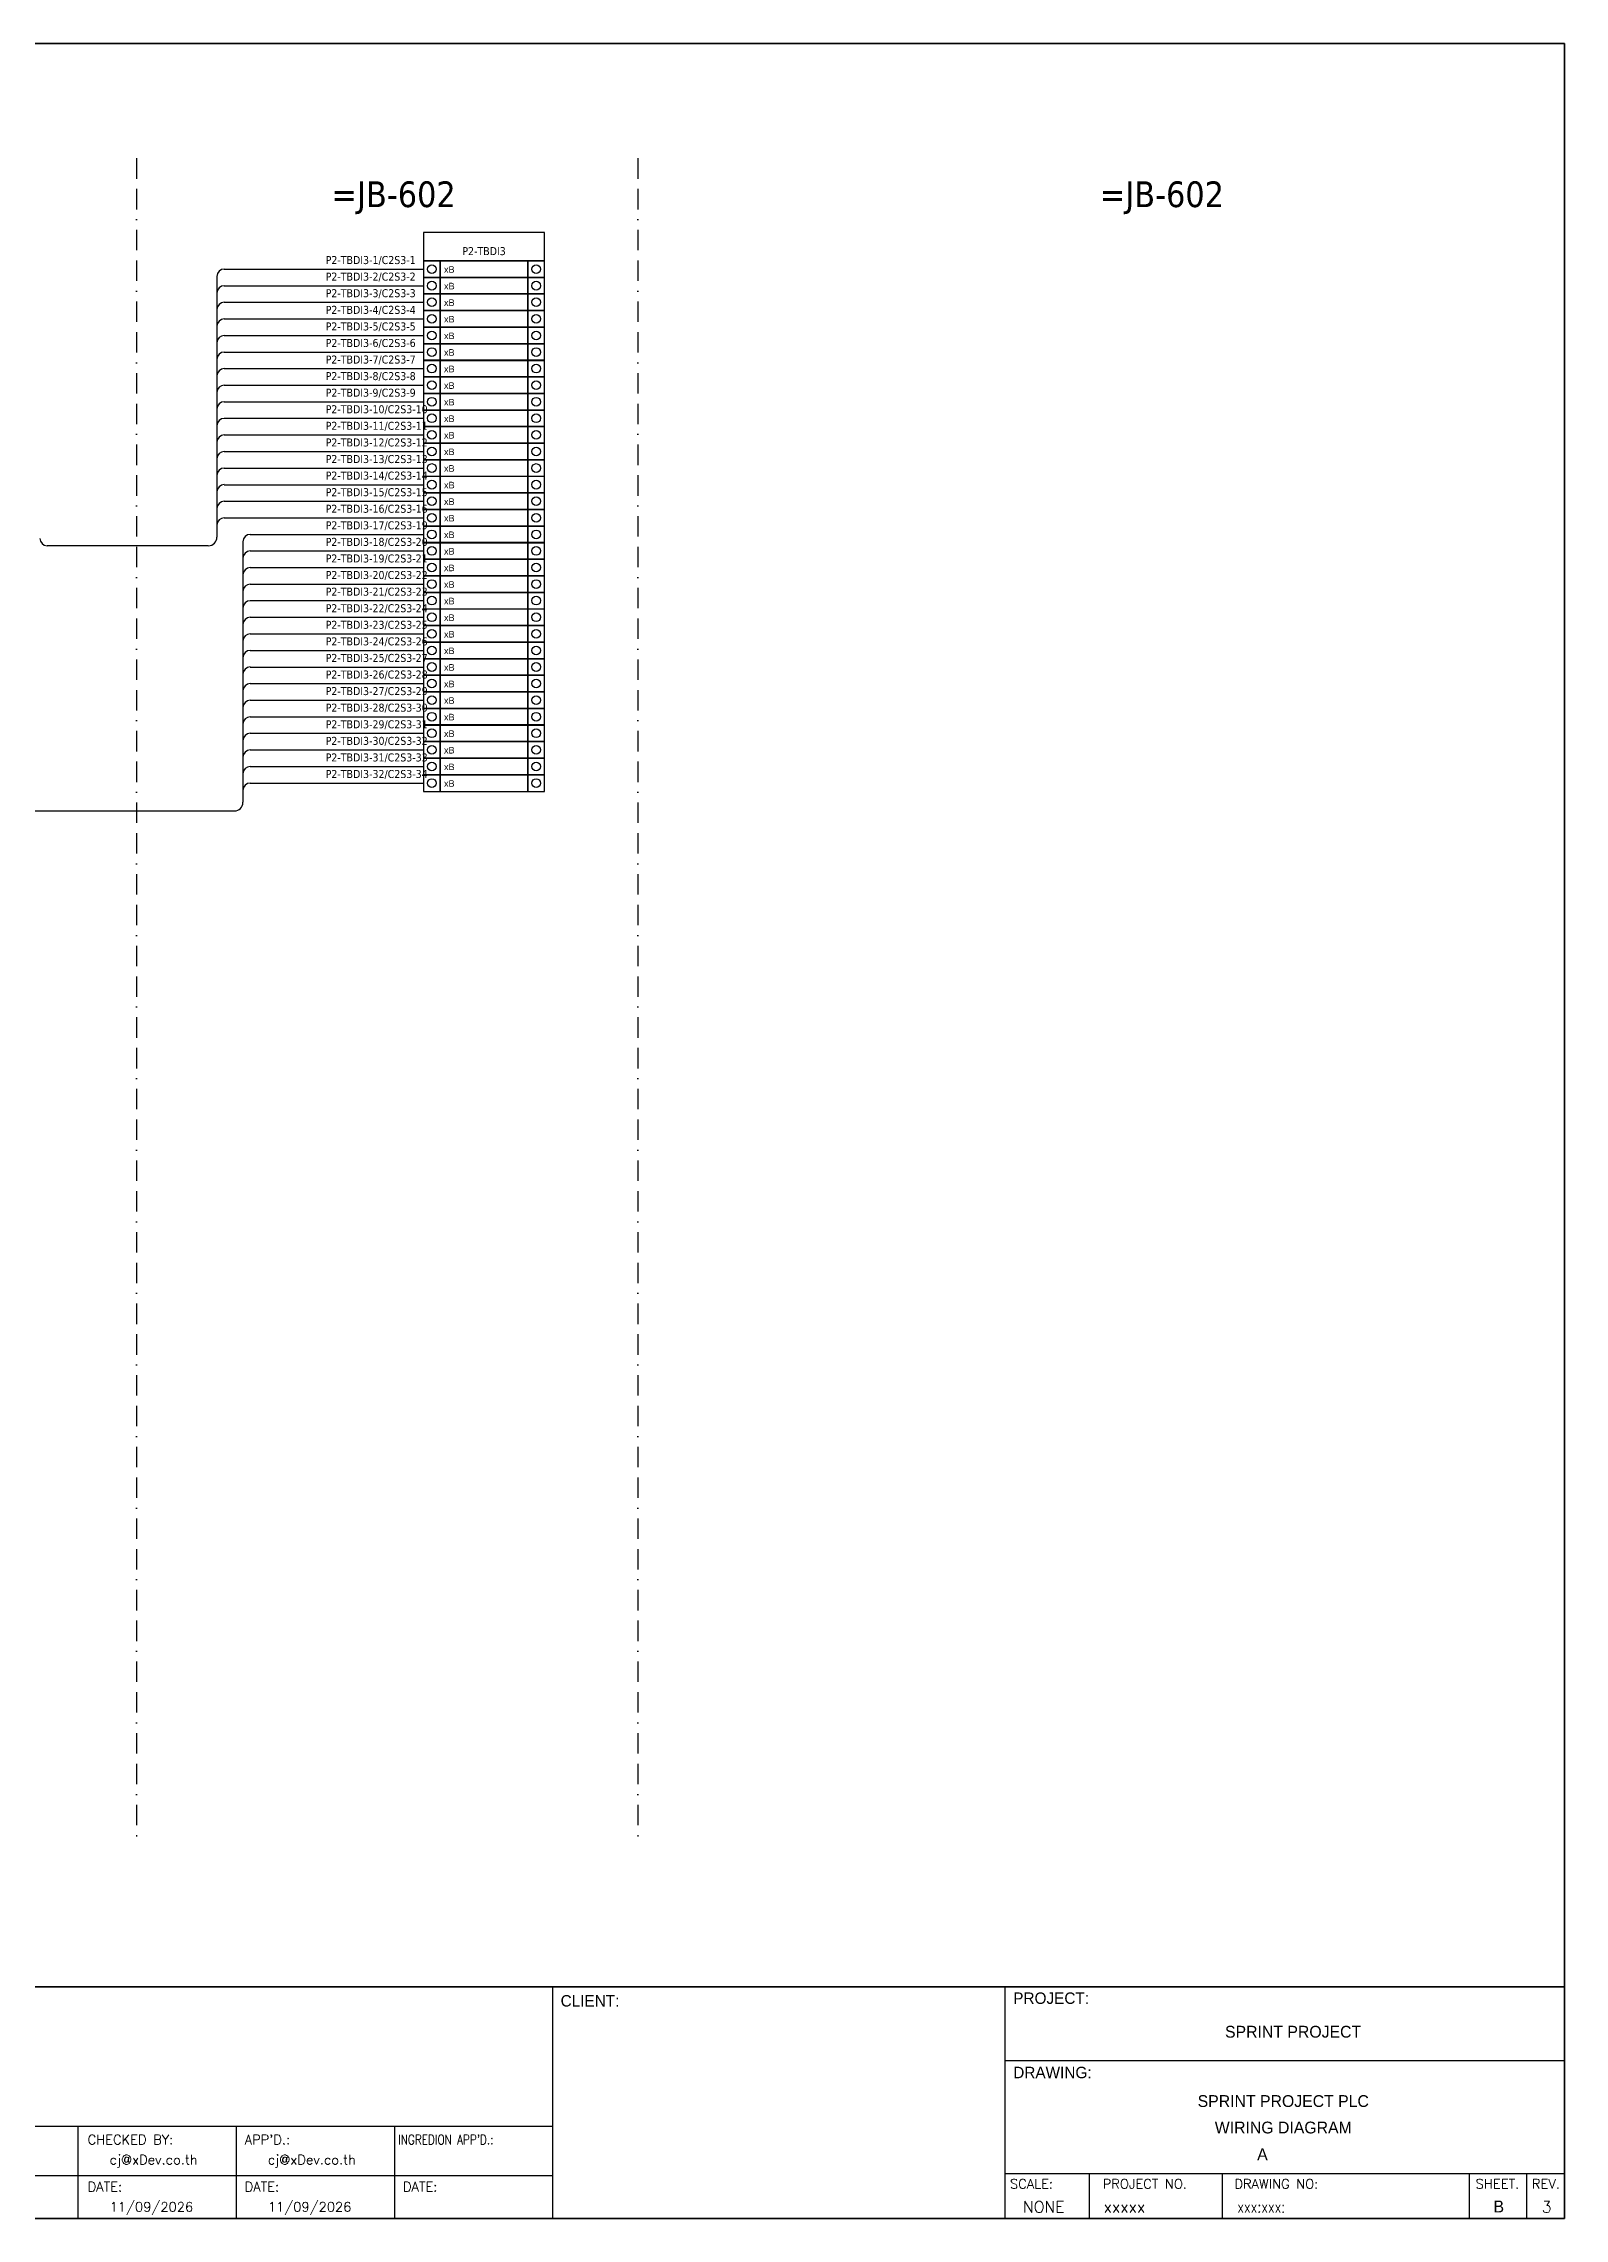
# Model space of a CAD drawing. Header units: millimetres. Extents: x 0 to 54213, y 0 to 2820.
# Drawn here: x 14582 to 16473, y 0 to 2704 of the extents above; entities that cross this region are included whole.
import ezdxf
from ezdxf.enums import TextEntityAlignment as Align

# ---------------------------------------------------------------- set-up
doc = ezdxf.new("R2010")
doc.units = ezdxf.units.MM
doc.linetypes.add('BORDERX2', pattern=[88.9, 25.4, -12.7, 25.4, -12.7, 0, -12.7])
for name, color, linetype in [('GT_1', 9, 'Continuous'), ('HELPPOINT', 7, 'Continuous'), ('MEMBER', 7, 'Continuous'), ('x01001-FrameArea', 2, 'BORDERX2')]:
    doc.layers.add(name, color=color, linetype=linetype)
doc.layers.add('IE-WIRE', color=7, linetype='Continuous', lineweight=25)
doc.styles.add('HTX11', font='O8111901')
doc.styles.add('ROMANS', font='romans.shx', dxfattribs={"width": 0.85, "height": 25})
doc.styles.get("Standard").update_dxf_attribs({"font": 'arial.ttf'})
doc.styles.add('Tahoma', font='')
doc.styles.get('Tahoma').set_extended_font_data('Tahoma')

# ---------------------------------------------------------------- blocks, each defined once
blk = doc.blocks.new('xTermSingleLayer2')
at = {"color": 7, "ltscale": 25.4}
for points in [[(0, -537), (537, -537), (537, 0), (0, 0)], [(537, -537), (3378, -537), (3378, 0), (537, 0)], [(3378, -537), (3915, -537), (3915, 0), (3378, 0)]]:
    blk.add_lwpolyline(points, close=True, dxfattribs=at)
for centre in [(268, -268), (3647, -268)]:
    blk.add_circle(centre, 141, dxfattribs=at)
blk.add_attdef('TERMINAL_B', (661, -387), '', height=212)

msp = doc.modelspace()

# ---------------------------------------------------------------- linework, layer by layer
at = {"color": 4}
for p, q in [((15882.2, 56.1), (15882.2, 0)), ((16047.5, 56.1), (16047.5, 0))]:
    msp.add_line(p, q, dxfattribs=at)
at = {"color": 4, "ltscale": 0.5}
for p, q in [((16354.6, 56.1), (16354.6, 0)), ((16354.6, 56.1), (16354.6, 0)), ((16425.8, 56.1), (16425.8, 0)), ((16425.8, 56.1), (16425.8, 0))]:
    msp.add_line(p, q, dxfattribs=at)
at = {"color": 4, "ltscale": 25.4}
msp.add_lwpolyline([(15054.8, 2434), (15205.1, 2434), (15205.1, 2469.2), (15054.8, 2469.2)], close=True, dxfattribs=at)
at = {"layer": 'GT_1', "color": 4}
for p, q in [((15215.7, 0), (15215.7, 288.2)), ((15778, 0), (15778, 288.2)), ((15778, 0), (15778, 288.2)), ((15778, 0), (15778, 288.2)), ((15215.7, 114.3), (14428.7, 114.3)), ((14625.5, 0), (14625.5, 114.3)), ((14822.2, 0), (14822.2, 114.3)), ((15019, 0), (15019, 114.3)), ((15778, 56.1), (16473.2, 56.1)), ((15215.7, 52.9), (14428.7, 52.9))]:
    msp.add_line(p, q, dxfattribs=at)
at = {"layer": 'HELPPOINT', "color": 4, "lineweight": 35}
for p, q in [((12579.9, 2704.2), (16473.2, 2704.2)), ((12579.9, 2704.2), (16473.2, 2704.2)), ((16473.2, 2704.2), (16473.2, 0)), ((16473.2, 2704.2), (16473.2, 0)), ((16473.2, 0), (12579.9, 0)), ((16473.2, 0), (12579.9, 0))]:
    msp.add_line(p, q, dxfattribs=at)
at = {"layer": 'HELPPOINT', "color": 4}
for p, q in [((15778, 196.6), (16473.2, 196.6)), ((15778, 196.6), (16473.2, 196.6)), ((15778, 56.1), (16473.2, 56.1))]:
    msp.add_line(p, q, dxfattribs=at)
at = {"layer": 'IE-WIRE', "color": 4, "ltscale": 25.4}
for p, q in [((14797.9, 2414.6), (14797.9, 2090.6)), ((14807.1, 2423.7), (15054.8, 2423.7)), ((14807.1, 2423.7), (15054.8, 2423.7)), ((14807.1, 2403.1), (15054.8, 2403.1)), ((14807.1, 2403.1), (15054.8, 2403.1)), ((14807.1, 2382.5), (15054.8, 2382.5)), ((14807.1, 2382.5), (15054.8, 2382.5)), ((14807.1, 2361.9), (15054.8, 2361.9)), ((14807.1, 2361.9), (15054.8, 2361.9)), ((14807.1, 2341.2), (15054.8, 2341.2)), ((14807.1, 2341.2), (15054.8, 2341.2)), ((14807.1, 2320.6), (15054.8, 2320.6)), ((14807.1, 2320.6), (15054.8, 2320.6)), ((14807.1, 2300), (15054.8, 2300)), ((14807.1, 2300), (15054.8, 2300)), ((14807.1, 2279.4), (15054.8, 2279.4)), ((14807.1, 2279.4), (15054.8, 2279.4)), ((14807.1, 2258.8), (15054.8, 2258.8)), ((14807.1, 2258.8), (15054.8, 2258.8)), ((14807.1, 2238.2), (15054.8, 2238.2)), ((14807.1, 2238.2), (15054.8, 2238.2)), ((14807.1, 2217.6), (15054.8, 2217.6)), ((14807.1, 2217.6), (15054.8, 2217.6)), ((14807.1, 2197), (15054.8, 2197)), ((14807.1, 2197), (15054.8, 2197)), ((14807.1, 2176.3), (15054.8, 2176.3)), ((14807.1, 2176.3), (15054.8, 2176.3)), ((14807.1, 2155.7), (15054.8, 2155.7)), ((14807.1, 2155.7), (15054.8, 2155.7)), ((14807.1, 2135.1), (15054.8, 2135.1)), ((14807.1, 2135.1), (15054.8, 2135.1)), ((14807.1, 2114.5), (15054.8, 2114.5)), ((14807.1, 2114.5), (15054.8, 2114.5)), ((14830.3, 2084.8), (14830.3, 1760.8)), ((14839.4, 2093.9), (15054.8, 2093.9)), ((14839.4, 2093.9), (15054.8, 2093.9)), ((14839.4, 2073.3), (15054.8, 2073.3)), ((14839.4, 2073.3), (15054.8, 2073.3)), ((14839.4, 2052.7), (15054.8, 2052.7)), ((14839.4, 2052.7), (15054.8, 2052.7)), ((14839.4, 2032.1), (15054.8, 2032.1)), ((14839.4, 2032.1), (15054.8, 2032.1)), ((14839.4, 2011.5), (15054.8, 2011.5)), ((14839.4, 2011.5), (15054.8, 2011.5)), ((14839.4, 1990.8), (15054.8, 1990.8)), ((14839.4, 1990.8), (15054.8, 1990.8)), ((14839.4, 1970.2), (15054.8, 1970.2)), ((14839.4, 1970.2), (15054.8, 1970.2)), ((14839.4, 1949.6), (15054.8, 1949.6)), ((14839.4, 1949.6), (15054.8, 1949.6)), ((14839.4, 1929), (15054.8, 1929)), ((14839.4, 1929), (15054.8, 1929)), ((14839.4, 1908.4), (15054.8, 1908.4)), ((14839.4, 1908.4), (15054.8, 1908.4)), ((14839.4, 1887.8), (15054.8, 1887.8)), ((14839.4, 1887.8), (15054.8, 1887.8)), ((14839.4, 1867.2), (15054.8, 1867.2)), ((14839.4, 1867.2), (15054.8, 1867.2)), ((14839.4, 1846.6), (15054.8, 1846.6)), ((14839.4, 1846.6), (15054.8, 1846.6)), ((14839.4, 1825.9), (15054.8, 1825.9)), ((14839.4, 1825.9), (15054.8, 1825.9)), ((14839.4, 1805.3), (15054.8, 1805.3)), ((14839.4, 1805.3), (15054.8, 1805.3)), ((14839.4, 1784.7), (15054.8, 1784.7)), ((14839.4, 1784.7), (15054.8, 1784.7))]:
    msp.add_line(p, q, dxfattribs=at)
at = {"layer": 'IE-WIRE', "color": 4}
for p, q in [((14586.8, 2079.9), (14787.2, 2079.9)), ((14553.7, 1750.1), (14819.5, 1750.1))]:
    msp.add_line(p, q, dxfattribs=at)
at = {"layer": 'IE-WIRE', "color": 4, "ltscale": 25.4}
for centre, radius, start, end in [((14807.1, 2414.6), 9.14, 90, 180), ((14807.1, 2393.9), 9.14, 90, 180), ((14807.1, 2373.3), 9.14, 90, 180), ((14807.1, 2352.7), 9.14, 90, 180), ((14807.1, 2332.1), 9.14, 90, 180), ((14807.1, 2311.5), 9.14, 90, 180), ((14807.1, 2290.9), 9.14, 90, 180), ((14807.1, 2270.3), 9.14, 90, 180), ((14807.1, 2249.7), 9.14, 90, 180), ((14807.1, 2229), 9.14, 90, 180), ((14807.1, 2208.4), 9.14, 90, 180), ((14807.1, 2187.8), 9.14, 90, 180), ((14807.1, 2167.2), 9.14, 90, 180), ((14807.1, 2146.6), 9.14, 90, 180), ((14807.1, 2126), 9.14, 90, 180), ((14807.1, 2105.4), 9.14, 90, 180), ((14787.2, 2090.6), 10.8, 270, 0), ((14839.4, 2084.8), 9.14, 90, 180), ((14839.4, 2064.2), 9.14, 90, 180), ((14839.4, 2043.5), 9.14, 90, 180), ((14839.4, 2022.9), 9.14, 90, 180), ((14839.4, 2002.3), 9.14, 90, 180), ((14839.4, 1981.7), 9.14, 90, 180), ((14839.4, 1961.1), 9.14, 90, 180), ((14839.4, 1940.5), 9.14, 90, 180), ((14839.4, 1919.9), 9.14, 90, 180), ((14839.4, 1899.3), 9.14, 90, 180), ((14839.4, 1878.6), 9.14, 90, 180), ((14839.4, 1858), 9.14, 90, 180), ((14839.4, 1837.4), 9.14, 90, 180), ((14839.4, 1816.8), 9.14, 90, 180), ((14839.4, 1796.2), 9.14, 90, 180), ((14819.5, 1760.8), 10.8, 270, 0), ((14839.4, 1775.6), 9.14, 90, 180)]:
    msp.add_arc(centre, radius, start, end, dxfattribs=at)
at = {"layer": 'IE-WIRE', "color": 4}
msp.add_arc((14586.8, 2088.8), 8.96, 180, 270, dxfattribs=at)
at = {"layer": 'MEMBER', "color": 4, "lineweight": 35}
msp.add_line((12579.9, 288.2), (16473.2, 288.2), dxfattribs=at)
msp.add_line((12579.9, 288.2), (16473.2, 288.2), dxfattribs=at)
at = {"layer": 'MEMBER', "color": 4}
for p, q in [((15778, 196.6), (16473.2, 196.6)), ((15778, 196.6), (16473.2, 196.6)), ((15778, 56.1), (16473.2, 56.1)), ((15778, 56.1), (16473.2, 56.1))]:
    msp.add_line(p, q, dxfattribs=at)
at = {"layer": 'x01001-FrameArea'}
for p, q in [((14698.1, 2561.5), (14698.1, 475)), ((15321.2, 2561.5), (15321.2, 475))]:
    msp.add_line(p, q, dxfattribs=at)

# ---------------------------------------------------------------- block references
at = {"xscale": 0.0384, "yscale": 0.0384, "zscale": 0.0384}
for p in [(15054.8, 2434), (15054.8, 2413.4), (15054.8, 2392.8), (15054.8, 2372.2), (15054.8, 2351.5), (15054.8, 2330.9), (15054.8, 2310.3), (15054.8, 2289.7), (15054.8, 2269.1), (15054.8, 2248.5), (15054.8, 2227.9), (15054.8, 2207.3), (15054.8, 2186.7), (15054.8, 2166), (15054.8, 2145.4), (15054.8, 2124.8), (15054.8, 2104.2), (15054.8, 2083.6), (15054.8, 2063), (15054.8, 2042.4), (15054.8, 2021.8), (15054.8, 2001.1), (15054.8, 1980.5), (15054.8, 1959.9), (15054.8, 1939.3), (15054.8, 1918.7), (15054.8, 1898.1), (15054.8, 1877.5), (15054.8, 1856.9), (15054.8, 1836.3), (15054.8, 1815.6), (15054.8, 1795)]:
    msp.add_blockref('xTermSingleLayer2', p, dxfattribs=at).add_auto_attribs({'TERMINAL_B': 'xB'})

# ---------------------------------------------------------------- texts
at = {"color": 2, "style": 'Tahoma'}
for p in [(15017.6, 2516.8), (15972.7, 2516.8)]:
    msp.add_text('=JB-602', height=32, dxfattribs=at).set_placement(p, align=Align.MIDDLE_CENTER)
at = {"color": 4, "style": 'Tahoma'}
for s, p in [('P2-TBDI3-1/C2S3-1', (14933.1, 2430)), ('P2-TBDI3-2/C2S3-2', (14933.1, 2409.4)), ('P2-TBDI3-3/C2S3-3', (14933.1, 2388.8)), ('P2-TBDI3-4/C2S3-4', (14933.1, 2368.1)), ('P2-TBDI3-5/C2S3-5', (14933.1, 2347.5)), ('P2-TBDI3-6/C2S3-6', (14933.1, 2326.9)), ('P2-TBDI3-7/C2S3-7', (14933.1, 2306.3)), ('P2-TBDI3-8/C2S3-8', (14933.1, 2285.7)), ('P2-TBDI3-9/C2S3-9', (14933.1, 2265.1)), ('P2-TBDI3-10/C2S3-10', (14933.1, 2244.5)), ('P2-TBDI3-11/C2S3-11', (14933.1, 2223.9)), ('P2-TBDI3-12/C2S3-12', (14933.1, 2203.2)), ('P2-TBDI3-13/C2S3-13', (14933.1, 2182.6)), ('P2-TBDI3-14/C2S3-14', (14933.1, 2162)), ('P2-TBDI3-15/C2S3-15', (14933.1, 2141.4)), ('P2-TBDI3-16/C2S3-16', (14933.1, 2120.8)), ('P2-TBDI3-17/C2S3-19', (14933.1, 2100.2)), ('P2-TBDI3-18/C2S3-20', (14933.1, 2079.6)), ('P2-TBDI3-19/C2S3-21', (14933.1, 2059)), ('P2-TBDI3-20/C2S3-22', (14933.1, 2038.4)), ('P2-TBDI3-21/C2S3-23', (14933.1, 2017.7)), ('P2-TBDI3-22/C2S3-24', (14933.1, 1997.1)), ('P2-TBDI3-23/C2S3-25', (14933.1, 1976.5)), ('P2-TBDI3-24/C2S3-26', (14933.1, 1955.9)), ('P2-TBDI3-25/C2S3-27', (14933.1, 1935.3)), ('P2-TBDI3-26/C2S3-28', (14933.1, 1914.7)), ('P2-TBDI3-27/C2S3-29', (14933.1, 1894.1)), ('P2-TBDI3-28/C2S3-30', (14933.1, 1873.5)), ('P2-TBDI3-29/C2S3-31', (14933.1, 1852.8)), ('P2-TBDI3-30/C2S3-32', (14933.1, 1832.2)), ('P2-TBDI3-31/C2S3-33', (14933.1, 1811.6)), ('P2-TBDI3-32/C2S3-34', (14933.1, 1791))]:
    msp.add_text(s, height=9.949, dxfattribs=at).set_placement(p)
msp.add_text('P2-TBDI3', height=9.95, dxfattribs=at).set_placement((15130, 2446.1), align=Align.MIDDLE_CENTER)
at = {"color": 4, "ltscale": 100, "style": 'HTX11'}
for s, p in [('SPRINT PROJECT', (16135.8, 232.2)), ('SPRINT PROJECT PLC', (16123.6, 146)), ('WIRING DIAGRAM', (16123.6, 113.1))]:
    msp.add_text(s, height=14.693, dxfattribs=at).set_placement(p, align=Align.MIDDLE_CENTER)
at = {"style": 'HTX11'}
for tag, text, height, p in [('A', 'A', 14.8, (16097.7, 79.8)), ('B', 'CHASSIS C2 SLOT 3', 14.821, (16391.5, 14.9))]:
    msp.add_attdef(tag, text=text, height=height, dxfattribs=at).set_placement(p, align=Align.MIDDLE_CENTER)
at = {"layer": 'GT_1', "color": 4, "style": 'HTX11'}
for s, p in [('CLIENT:', (15225.2, 263.5)), ('PROJECT:', (15787.9, 266.8)), ('DRAWING:', (15787.9, 174.4))]:
    msp.add_text(s, height=14.25, dxfattribs=at).set_placement(p)
at = {"layer": 'MEMBER', "color": 4, "ltscale": 0.8, "style": 'ROMANS'}
for s, height, p in [('CHECKED BY:', 11.875, (14637.2, 92.1)), ("APP'D.:", 11.88, (14832.4, 92.1)), ('cj@xDev.co.th', 11.875, (14664.5, 67.2)), ('cj@xDev.co.th', 11.875, (14861.2, 67.2)), ('DATE:', 11.88, (14637.2, 33.6)), ('DATE:', 11.88, (14832.4, 33.6)), ('DATE:', 11.88, (15029.2, 33.6)), ('SCALE:', 11.88, (15783.9, 37.1)), ('PROJECT NO.', 11.875, (15899.1, 37.1)), ('DRAWING NO:', 11.875, (16062.8, 37.1)), ('SHEET.', 12, (16362.6, 37.1)), ('REV.', 12, (16432.5, 37.1)), ('11/09/2026', 11.88, (14664.5, 8.5)), ('11/09/2026', 11.88, (14861.2, 8.5)), ('NONE', 14.23, (15799.9, 7.3)), ('xxxxx', 14.23, (15900.3, 7.3))]:
    msp.add_text(s, height=height, dxfattribs=at).set_placement(p)
at = {"layer": 'MEMBER', "color": 4, "ltscale": 0.8, "style": 'ROMANS', "width": 0.8}
for s, height, p in [("INGREDION APP'D.:", 11.875, (15023.2, 92.1)), ('xxx:xxx:', 14.23, (16066.5, 7.3))]:
    msp.add_text(s, height=height, dxfattribs=at).set_placement(p)
at = {"layer": 'MEMBER', "color": 4, "ltscale": 0.8, "style": 'ROMANS'}
msp.add_text('3', height=14.2, dxfattribs=at).set_placement((16451.1, 7.3), align=Align.CENTER)

doc.saveas('drawing.dxf')
